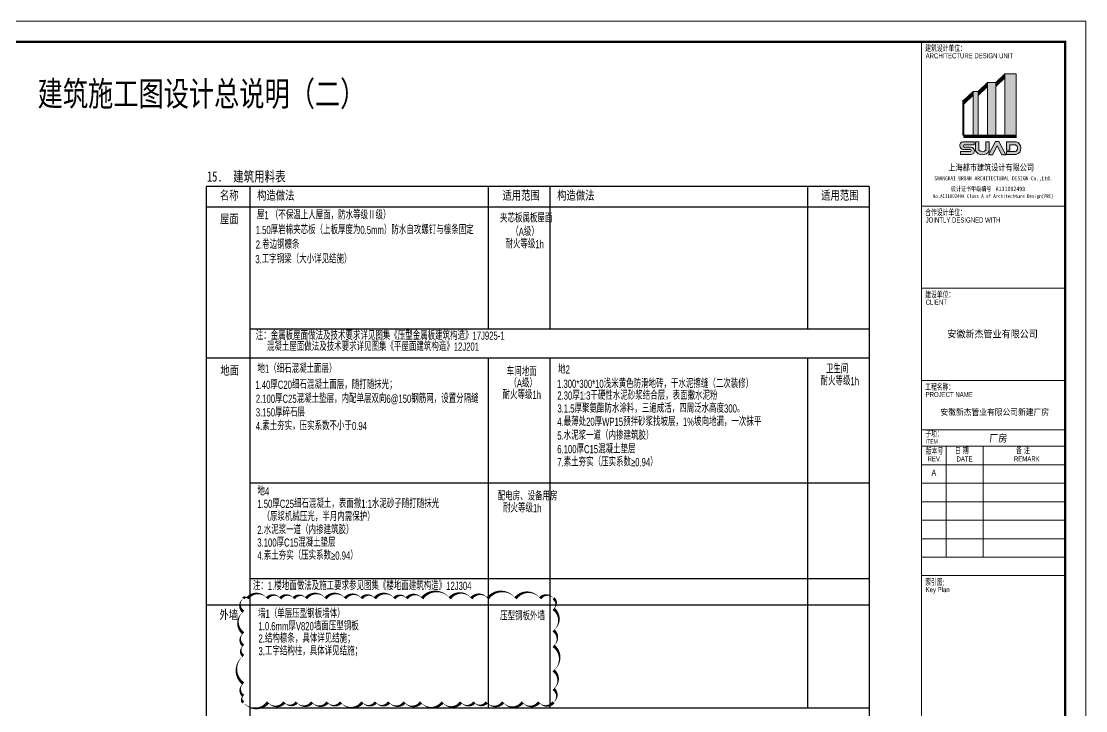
# Model space of a CAD drawing. Extents: x 24672 to 192872, y -90565 to -31165.
# Drawn here: x 141044 to 192872, y -64743 to -31165 of the extents above; entities that cross this region are included whole.
import ezdxf
from ezdxf.enums import TextEntityAlignment as Align

# ---------------------------------------------------------------- set-up
doc = ezdxf.new("R2010")
doc.units = 0
doc.header["$LTSCALE"] = 1000
doc.header["$MEASUREMENT"] = 0
doc.layers.get('0').update_dxf_attribs({"color": 4, "linetype": 'CONTINUOUS'})
doc.layers.add('A-Hz2(文字标注)', color=2, linetype='CONTINUOUS')
doc.layers.add('DIM_MODI', color=6, linetype='CONTINUOUS', plot=False)
doc.layers.add('TK', color=252, linetype='CONTINUOUS', lineweight=13)
doc.styles.add('SUNYAT1', font='3yromans.shx', dxfattribs={"width": 0.75, "bigfont": '3yhztxt.shx'})
doc.styles.add('SUNYAT4', font='', dxfattribs={"width": 0.75})
doc.styles.add('T&D', font='haiwenrs.shx', dxfattribs={"width": 0.7, "bigfont": 'hztxt.shx'})
doc.styles.add('TITLE', font='simhei.ttf', dxfattribs={"width": 0.8})
doc.styles.get('SUNYAT4').set_extended_font_data('SimSun')

# ---------------------------------------------------------------- blocks, each defined once
blk = doc.blocks.new('TK-A1')
at = {"layer": 'TK'}
h = blk.add_hatch(color=256, dxfattribs=at)
edge = h.paths.add_edge_path()
edge.add_arc((806.1467556579371, 532.1924743879105), 3.32045557777653, 288.7014113640251, 432.3606518510305)
edge.add_line((807.1529348088038, 535.3568114054141), (802.4371482909639, 535.3568114054141))
edge.add_line((802.4371482909639, 535.3568114054141), (802.4371482909639, 531.1699634066534))
edge.add_line((802.4371482909639, 531.1699634066534), (804.0740262420551, 531.1699634066534))
edge.add_line((804.0740262420551, 531.1699634066534), (804.0740262420551, 533.7794412946988))
edge.add_line((804.0740262420551, 533.7794412946988), (806.743725869286, 533.7794412946988))
edge.add_arc((806.1445711367293, 532.1864479558969), 1.701944232639127, -72.16722840810769, 69.38777632303339, ccw=False)
edge.add_line((806.6657742772095, 530.5662746758534), (802.4566203666042, 530.5662746758534))
edge.add_line((802.4566203666042, 530.5662746758534), (802.4566203666042, 529.047330962546))
edge.add_line((802.4566203666042, 529.047330962546), (807.2114143252448, 529.047330962546))
edge = h.paths.add_edge_path()
edge.add_arc((790.6737361820816, 532.8623456887204), 3.924004440335319, 210.1327751881304, 329.8672248118695)
edge.add_line((794.0674679175887, 530.8924736737956), (794.0674679175887, 535.3508309002926))
edge.add_line((794.0674679175887, 535.3508309002926), (792.3894306820195, 535.3508309002926))
edge.add_line((792.3894306820195, 535.3508309002926), (792.3894306820195, 531.3717602917047))
edge.add_arc((790.6737361820816, 532.5977993973253), 2.10873884244299, 215.5496840955361, 324.4503159044639, ccw=False)
edge.add_line((788.9580416821439, 531.3717602917047), (788.9580416821439, 535.3508309002926))
edge.add_line((788.9580416821439, 535.3508309002926), (787.2800044465746, 535.3508309002926))
edge.add_line((787.2800044465746, 535.3508309002926), (787.2800044465746, 530.8924736737956))
edge = h.paths.add_edge_path()
edge.add_arc((781.5289601831662, 533.4556367741731), 1.863793725080171, 99.47712958257931, 264.9305597506611)
edge.add_line((781.3642697269418, 531.5991335818039), (784.6918850105658, 531.5991335818039))
edge.add_arc((784.6917892018438, 531.0591148868479), 0.5400187034551565, -89.98983473079062, 89.9898347307905, ccw=False)
edge.add_line((784.6918850105658, 530.5190961918918), (779.97065559401, 530.5190961918918))
edge.add_line((779.97065559401, 530.5190961918918), (779.97065559401, 529.0695795825527))
edge.add_line((779.97065559401, 529.0695795825527), (785.1184985680721, 529.0695795825527))
edge.add_arc((784.9538081118261, 530.9260827749201), 1.863793725080171, 275.0694402493389, 440.5228704174207)
edge.add_line((785.2606890229025, 532.7644383324946), (781.8337935789384, 532.7644383324946))
edge.add_arc((781.8338893876609, 533.3044570274507), 0.5400187034551565, 90.0101652692095, 269.9898347307905, ccw=False)
edge.add_line((781.8337935789377, 533.8444757224067), (786.6258650648297, 533.8444757224067))
edge.add_line((786.6258650648297, 533.8444757224067), (786.6258650648297, 535.2939923317447))
edge.add_line((786.6258650648297, 535.2939923317447), (781.2220792720728, 535.2939923317447))
h.paths.add_polyline_path([(797.020788980241, 535.4197730984406), (798.7277073334187, 535.4197730984406), (802.0805540390342, 528.9977945051816), (800.1195704562572, 528.9977945051816), (797.8742481568298, 533.3862111980196), (795.6289258574025, 528.9977945051816), (793.6679422746256, 528.9977945051816)])
for p, q in [((841, 594.0000000000001), (0, 594.0000000000001)), ((841, 0), (841, 594.0000000000001)), ((831, 584.0000000000001), (25, 584.0000000000001)), ((761, 584.0000000000001), (761, 10)), ((831, 10), (831, 584.0000000000001)), ((761, 504.0000000000002), (831, 504.0000000000002)), ((761, 464.0000000000002), (831, 464.0000000000002)), ((761, 419.0000000000002), (831, 419.0000000000002)), ((761, 395.0000000000002), (831, 395.0000000000002)), ((761, 387.0000000000002), (831, 387.0000000000002)), ((761, 387.0000000000002), (831, 387.0000000000002)), ((761, 387.0000000000002), (831, 387.0000000000002)), ((761, 387.0000000000002), (831, 387.0000000000002)), ((761, 387.0000000000002), (831, 387.0000000000002)), ((773, 387.0000000000002), (773, 333.0000000000002)), ((791, 387.0000000000002), (791, 333.0000000000002)), ((761, 378.0000000000002), (831, 378.0000000000002)), ((761, 369.0000000000002), (831, 369.0000000000002)), ((761, 360.0000000000002), (831, 360.0000000000002)), ((761, 351.0000000000002), (831, 351.0000000000002)), ((761, 342.0000000000002), (831, 342.0000000000002)), ((761, 333.0000000000002), (831, 333.0000000000002)), ((761, 324.0000000000002), (831, 324.0000000000002))]:
    blk.add_line(p, q, dxfattribs=at)
at = {"layer": 'TK', "color": 7}
for p, q in [((797.1574085156806, 564.151453156167), (801.6545136755891, 568.4374407926651)), ((797.1574085156806, 563.8751697189252), (801.6545136755891, 568.1611573554234)), ((797.1574085156806, 563.5988862816811), (801.6545136755891, 567.8848739181792)), ((797.1574085156806, 563.3226028444393), (801.6615030876548, 567.6152517736199)), ((797.1574085156806, 563.0463194071951), (801.6545136755891, 567.3323070436933)), ((797.1574085156806, 562.7700359699534), (801.6545136755891, 567.0560236064515)), ((797.1574085156806, 562.4937525327092), (801.6615030876548, 566.7864014618898)), ((797.1574085156806, 562.217469095465), (801.6615030876548, 566.510118024648)), ((807.1584458648227, 568.4374407926651), (801.6545136755891, 568.4374407926651)), ((801.6545136755891, 568.4374407926651), (801.6545136755891, 538.5764909301287)), ((807.1584458648227, 538.5474954772283), (807.1584458648227, 568.4387035636657)), ((781.6567021582835, 555.5739902939771), (786.1607967302762, 559.8666392231577)), ((788.6631486594678, 559.8666392231601), (786.1607967302762, 559.8666392231577)), ((786.1607967302762, 559.8666392231601), (786.1607967302762, 538.5764909301287)), ((788.6631486594678, 559.8666392231601), (793.1590223020315, 564.151453156167)), ((788.6631486594678, 559.5903557859182), (793.1590223020315, 563.8751697189252)), ((788.6631486594678, 559.3140723486764), (793.1590223020315, 563.5988862816811)), ((788.6631486594678, 559.0377889114324), (793.1590223020315, 563.3226028444393)), ((788.6631486594678, 558.7615054741882), (793.1590223020315, 563.0463194071951)), ((788.6631486594678, 558.485222036944), (793.1590223020315, 562.7700359699534)), ((788.6631486594678, 558.2089385997023), (793.1672432314232, 562.5015875288851)), ((788.6631486594678, 557.9326551624605), (793.1672432314232, 562.2253040916411)), ((788.6631486594678, 538.5764909301287), (788.6631486594678, 559.8666392231601)), ((793.1590223020315, 564.151453156167), (793.1590223020315, 538.5764909301287)), ((793.1590223020315, 564.151453156167), (797.1574085156806, 564.151453156167)), ((797.1574085156806, 538.5474954772283), (797.1574085156806, 564.1514531561646)), ((781.6567021582835, 555.5739902939771), (781.1567021582835, 555.5739902939771)), ((781.1567021582835, 555.5739902939771), (781.1567021582835, 538.5764909301287)), ((781.6567021582835, 555.297706856733), (786.1607967302762, 559.5903557859159)), ((781.6567021582835, 555.0214234194889), (786.1607967302762, 559.3140723486741)), ((781.6567021582835, 554.7451399822471), (786.1607967302762, 559.03778891143)), ((781.6567021582835, 554.4688565450052), (786.1607967302762, 558.7615054741858)), ((781.6567021582835, 554.1925731077635), (786.1607967302762, 558.485222036944)), ((781.6567021582835, 555.5739902939771), (781.6567021582835, 538.5764909301287)), ((781.6644477886707, 553.9236716806919), (786.1685423606448, 558.2163206098725)), ((781.6644477886707, 553.6473882434501), (786.1685423606448, 557.9400371726307)), ((781.1567021582835, 538.5764909301287), (781.7525194632076, 538.5764909301287)), ((781.6567021582835, 538.5764909301287), (781.6567021582835, 537.3764909301286)), ((781.6567021582835, 538.3764909301286), (807.1584458648227, 538.3764909301286)), ((781.6567021582835, 538.3764909301286), (807.1584458648227, 538.3764909301286)), ((781.6567021582835, 538.1764909301287), (807.1584458648227, 538.1764909301287)), ((781.6567021582835, 537.9764909301286), (807.1584458648227, 537.9764909301286)), ((781.6567021582835, 537.7764909301286), (807.1584458648227, 537.7764909301286)), ((781.6567021582835, 537.3764909301286), (807.1584458648227, 537.3764909301286)), ((781.7525194632076, 538.5764909301287), (807.1584458648227, 538.5764909301287)), ((786.0807967302762, 538.5764909301287), (788.6931486594677, 538.5764909301287)), ((793.1790223020502, 538.5764909301287), (797.1774085156806, 538.5764909301287)), ((801.6245136755891, 538.5764909301287), (807.1584458648227, 538.5764909301287)), ((807.1584458648227, 537.1764909301287), (807.1584458648227, 538.4764909301286))]:
    blk.add_line(p, q, dxfattribs=at)
at = {"layer": 'TK', "const_width": 1}
blk.add_lwpolyline([(25, 584.0000000000001), (831, 584.0000000000001), (831, 10), (25, 10)], close=True, dxfattribs=at)
at = {"layer": 'TK', "const_width": 0.5}
for points in [[(761, 10), (761, 584.0000000000001)], [(761, 504.0000000000002), (831, 504.0000000000002)]]:
    blk.add_lwpolyline(points, dxfattribs=at)
at = {"layer": 'TK', "color": 7}
for points in [[(781.2220792720728, 535.2939923317447), (786.6258650648297, 535.2939923317447), (786.6258650648297, 533.8444757224067), (781.8337935789377, 533.8444757224067)], [(787.2800044465746, 535.3508309002926), (788.9580416821439, 535.3508309002926), (788.9580416821439, 531.3717602917047)], [(787.2800044465746, 535.3508309002926), (787.2800044465746, 530.8924736737956)], [(794.0674679175887, 535.3508309002926), (792.3894306820195, 535.3508309002926), (792.3894306820195, 531.3717602917047)], [(797.020788980241, 535.4197730984406), (793.6679422746256, 528.9977945051816), (795.6289258574025, 528.9977945051816), (797.8742481568298, 533.3862111980196)], [(794.0674679175887, 535.3508309002926), (794.0674679175887, 530.8924736737956)], [(797.020788980241, 535.4197730984406), (798.7277073334187, 535.4197730984406), (802.0805540390342, 528.9977945051816), (800.1195704562572, 528.9977945051816), (797.8742481568298, 533.3862111980196)], [(802.4371482909639, 531.1699634066534), (802.4371482909639, 535.3568114054141), (807.1529348088038, 535.3568114054141)], [(784.6918850105658, 530.5190961918918), (779.97065559401, 530.5190961918918), (779.97065559401, 529.0695795825527), (785.1184985680721, 529.0695795825527)], [(784.6918850105658, 531.5991335818039), (781.3642697269418, 531.5991335818039)], [(781.8337935789384, 532.7644383324946), (785.2606890229025, 532.7644383324946)], [(802.4371482909639, 531.1699634066534), (804.0740262420551, 531.1699634066534), (804.0740262420551, 533.7794412946988), (806.743725869286, 533.7794412946988)], [(802.4566203666042, 530.5662746758534), (806.6657742772095, 530.5662746758534)], [(802.4566203666042, 530.5662746758534), (802.4566203666042, 529.047330962546), (807.2114143252448, 529.047330962546)]]:
    blk.add_lwpolyline(points, dxfattribs=at)
for centre, radius, start, end in [((781.5289601831662, 533.4556367741731), 1.863793725080171, 99.47712958257927, 264.9305597506611), ((781.8338893876609, 533.3044570274507), 0.5400187034551565, 90.01016526920947, 269.9898347307905), ((806.1467556579371, 532.1924743879105), 3.32045557777653, 288.7014113640251, 72.36065185103055), ((784.6917892018438, 531.0591148868479), 0.5400187034551565, 270.0101652692095, 89.98983473079049), ((784.9538081118261, 530.9260827749201), 1.863793725080171, 275.0694402493389, 80.52287041742068), ((790.6737361820816, 532.8623456887204), 3.924004440335319, 210.1327751881304, 329.8672248118695), ((790.6737361820816, 532.5977993973253), 2.10873884244299, 215.5496840955361, 324.4503159044639), ((806.1445711367293, 532.1864479558969), 1.701944232639127, 287.8327715918923, 69.38777632303336)]:
    blk.add_arc(centre, radius, start, end, dxfattribs=at)
for points in [[(797.1574085156806, 564.151453156167), (797.1589576417766, 563.8766461209611), (801.6615030876548, 568.4441020853499), (801.6615030876548, 568.1678186481057)], [(797.1574085156806, 563.5988862816833), (797.1589576417766, 563.3240792464775), (801.6615030876548, 567.8915352108663), (801.6615030876548, 567.6152517736222)], [(797.1574085156806, 563.0463194071951), (797.1589576417766, 562.7715123719893), (801.6615030876548, 567.3389683363804), (801.6615030876548, 567.0626848991362)], [(797.1636050199718, 562.4996581408506), (797.1651541460678, 562.2248511056423), (801.6676995919645, 566.7923070700311), (801.6676995919645, 566.5160236327893)], [(801.6545136755891, 538.5764909301287), (807.1584458648227, 538.5764909301287), (801.6545136755891, 568.4374407926651), (807.1584458648227, 568.4374407926651)], [(781.6567021582835, 555.5739902939771), (781.6582512843609, 555.2991832587712), (786.1607967302762, 559.8666392231577), (786.1607967302762, 559.5903557859159)], [(786.1607967302762, 538.5764909301287), (788.6631486594678, 538.5764909301287), (786.1607967302762, 559.8666392231577), (788.6631486594678, 559.8666392231601)], [(788.6631486594678, 559.8666392231601), (788.6646977855265, 559.5918321879518), (793.1672432314232, 564.1592881523429), (793.1672432314232, 563.8830047150988)], [(788.6631486594678, 559.3140723486764), (788.6646977855265, 559.0392653134705), (793.1672432314232, 563.6067212778594), (793.1672432314232, 563.3304378406175)], [(788.6631486594678, 558.7615054741882), (788.6646977855265, 558.4866984389846), (793.1672432314232, 563.0541544033711), (793.1672432314232, 562.7778709661293)], [(788.6693451637589, 558.2148442078412), (788.6708942898176, 557.9400371726354), (793.1734397357516, 562.5074931370242), (793.1734397357516, 562.2312096997823)], [(793.1590223020315, 538.5764909301287), (797.1574085156806, 538.5764909301287), (793.1590223020315, 564.151453156167), (797.1574085156806, 564.1514531561646)], [(781.1567021582835, 538.5764909301287), (781.7525194632076, 538.5764909301287), (781.1567021582835, 555.5739902939771), (781.6567021582835, 555.5739902939771)], [(781.659800410457, 555.0243762235607), (781.6613495365158, 554.7495691883548), (786.1638949824124, 559.3170251527436), (786.1638949824124, 559.0407417155018)], [(781.6628986626118, 554.4747621531443), (781.6644477886707, 554.1999551179384), (786.166993234586, 558.7674110823272), (786.166993234586, 558.4911276450854)], [(781.6706442929805, 553.9295772888332), (781.6721934190579, 553.6547702536251), (786.174738864936, 558.2222262180162), (786.1747388649732, 557.945942780772)], [(781.6567021582835, 538.3764909301286), (781.6567021582835, 538.5764909301287), (807.1584458648227, 538.3764909301286), (807.1584458648227, 538.5764909301287)], [(781.6567021582835, 537.9764909301286), (781.6567021582835, 538.1764909301287), (807.1584458648227, 537.9764909301286), (807.1584458648227, 538.1764909301287)], [(781.6567021582835, 537.5764909301287), (781.6567021582835, 537.7764909301286), (807.1584458648227, 537.5764909301287), (807.1584458648227, 537.7764909301286)], [(781.6567021582835, 537.1764909301287), (781.6567021582835, 537.3764909301286), (807.1584458648227, 537.1764909301287), (807.1584458648227, 537.3764909301286)]]:
    blk.add_solid(points, dxfattribs=at)
at = {"layer": 'TK', "style": 'T&D', "width": 0.7}
for s, height, p in [('建筑设计单位：', 3, (762.8208645950118, 579.1841292128394)), ('ARCHITECTURE DESIGN UNIT', 2.5, (763.0685751570994, 575.9591104215833)), ('合作设计单位：', 3, (762.8208645950118, 499.1841292128399)), ('JOINTLY DESIGNED WITH', 2.5, (763.0685751570994, 495.9591104215839)), ('建设单位：', 3, (762.8208645950118, 459.1841292128397)), ('CLIENT', 2.5, (763.0685751570994, 455.9591104215836)), ('工程名称：', 3, (762.8208645950118, 414.1841292128397)), ('PROJECT NAME', 2.5, (763.0685751570994, 410.9591104215836)), ('子项：', 3, (762.8947536309832, 391.3821548605735)), ('ITEM', 2.1, (763.1436062034406, 388.2344526685008)), ('版本号', 3, (763.1457423829637, 382.9541269419786)), ('日 期', 3, (777.3310575256031, 383.1796633879772)), ('备 注', 3, (807.1391796612157, 383.3128813016998)), ('REV.', 2.5, (764.007335555721, 379.6639057611187)), ('DATE', 2.5, (778.0891397898645, 379.5709145095736)), ('REMARK', 2.5, (806.0802940907306, 379.607719078099)), ('索引图:', 3, (762.8208645950118, 319.184129212839)), ('Key Plan', 2.5, (763.0685751570994, 315.959110421583))]:
    blk.add_text(s, height=height, dxfattribs=at).set_placement(p)
at = {"layer": 'TK', "color": 7, "style": 'TITLE', "width": 0.8}
for s, height, p in [('上海都市建筑设计有限公司 ', 3.1, (796, 521.2486593937118)), ('SHANGHAI URBAN ARCHITECTURAL DESIGN Co.,Ltd.', 2, (796, 516.5272913471372)), ('No.A131002499 Class A of Architechture Design(PRC)', 1.8, (796, 507.9664609626863))]:
    blk.add_text(s, height=height, dxfattribs=at).set_placement(p, align=Align.CENTER)
for s, p in [('设计证书甲级编号', (775.3590266390518, 511.2898696273235)), ('A131002499', (797.1653431489341, 511.2865255301022))]:
    blk.add_text(s, height=2.2, dxfattribs=at).set_placement(p)
blk = doc.blocks.new('a111111')
at = {"layer": 'TK'}
blk.add_blockref('TK-A1', (1.818989403545856e-12, -594), dxfattribs=at)
at = {"layer": 'TK', "color": 2, "style": 'TITLE', "width": 0.9}
for s, height, p in [('安徽新杰管业有限公司', 3.500001749999999, (795.6484796667864, -154.0517924842584)), ('安徽新杰管业有限公司新建厂房', 3, (796.7082790506511, -191.8382644580354)), ('厂房', 3.500001749999999, (798.4305832425489, -204.8295740717966))]:
    blk.add_text(s, height=height, dxfattribs=at).set_placement(p, align=Align.CENTER)
at = {"layer": 'TK', "color": 3, "style": 'T&D', "width": 0.7}
blk.add_text('A', height=3, dxfattribs=at).set_placement((767.0590192428413, -221.4121675669539), align=Align.CENTER)

msp = doc.modelspace()

# ---------------------------------------------------------------- linework, layer by layer
at = {"color": 3}
for p, q in [((150047.4516548673, -39205.56322575366), (150047.4516548673, -82748.29355664056)), ((182328.5168934353, -39205.56322575366), (150047.4516548673, -39205.56322575366)), ((152173.9821492555, -39205.56322575366), (152173.9821492564, -73920.66583701503)), ((163783.774733115, -39205.56322575366), (163783.7747331152, -46147.02153201046)), ((166783.774733115, -39205.56322575366), (166783.774733115, -46147.02153201046)), ((179328.5168934367, -39205.56322575366), (179328.5168934367, -46147.02153201058)), ((182328.5168934353, -39205.56322575366), (182328.5168934353, -82748.29355664068)), ((150047.4516548673, -40205.56322575366), (182328.5168934353, -40205.56322575366)), ((152173.9821492555, -46147.02153201046), (182328.5168934353, -46147.02153201058)), ((150047.4516548673, -47555.58662963798), (182328.5168934353, -47555.58662963821)), ((152173.9821492555, -47555.58662963798), (182328.5168934355, -47555.58662963821)), ((163783.7747331152, -47555.58662963806), (163783.774733115, -64606.03623053937)), ((166783.774733115, -47555.58662963808), (166783.774733115, -64606.03623053937)), ((179328.5168934365, -47555.58662963818), (179328.5168934362, -64606.03623053937)), ((152173.982149256, -53646.92383305181), (182328.5168934355, -53646.92383305181)), ((152173.982149256, -58295.69920651463), (182328.5168934353, -58295.69920651463)), ((150047.4516548673, -59588.13522427197), (182328.5168934353, -59588.13522427197)), ((152173.982149256, -64606.03623053937), (182328.5168934355, -64606.03623053902))]:
    msp.add_line(p, q, dxfattribs=at)
at = {"layer": 'DIM_MODI'}
msp.add_lwpolyline([(151856.3917608173, -59272.22393344069, 0, 150, 0.5), (151856.3917608173, -59922.22393344069, 0, 150, 0.5), (151856.3917608173, -60972.22393344069, 0, 150, 0.5), (151856.3917608173, -61572.22393344069, 0, 150, 0.5), (151856.3917608173, -62072.22393344069, 0, 150, 0.5), (151856.3917608173, -63422.22393344069, 0, 150, 0.5), (151856.3917608173, -64022.22393344069, 0, 150, 0.5), (151856.3917608173, -64334.29622493044, 0, 150, 0.5), (153056.3917608173, -64334.29622493044, 0, 150, 0.5), (153856.3917608173, -64334.29622493044, 0, 150, 0.5), (154456.3917608173, -64334.29622493044, 0, 150, 0.5), (155206.3917608173, -64334.29622493044, 0, 150, 0.5), (155956.3917608173, -64334.29622493044, 0, 150, 0.5), (156606.3917608173, -64334.29622493044, 0, 150, 0.5), (157656.3917608173, -64334.29622493044, 0, 150, 0.5), (158306.3917608173, -64334.29622493044, 0, 150, 0.5), (158956.3917608173, -64334.29622493044, 0, 150, 0.5), (159706.3917608173, -64334.29622493044, 0, 150, 0.5), (160506.3917608173, -64334.29622493044, 0, 150, 0.5), (161556.3917608173, -64334.29622493044, 0, 150, 0.5), (162456.3917608173, -64334.29622493044, 0, 150, 0.5), (163106.3917608173, -64334.29622493044, 0, 150, 0.5), (163706.3917608173, -64334.29622493044, 0, 150, 0.5), (164506.3917608173, -64334.29622493044, 0, 150, 0.5), (165456.3917608173, -64334.29622493044, 0, 150, 0.5), (166256.3917608173, -64334.29622493044, 0, 150, 0.5), (166957.8263500058, -64334.29622493044, 0, 150, 0.5), (166957.8263500058, -63684.29622493044, 0, 150, 0.5), (166957.8263500058, -62784.29622493044, 0, 150, 0.5), (166957.8263500058, -61584.29622493044, 0, 150, 0.5), (166957.8263500058, -60834.29622493044, 0, 150, 0.5), (166957.8263500058, -59784.29622493044, 0, 150, 0.5), (166957.8263500058, -59272.22393344069, 0, 150, 0.5), (166307.8263500058, -59272.22393344069, 0, 150, 0.5), (165107.8263500058, -59272.22393344069, 0, 150, 0.5), (163757.8263500058, -59272.22393344069, 0, 150, 0.5), (162957.8263500058, -59272.22393344069, 0, 150, 0.5), (161907.8263500058, -59272.22393344069, 0, 150, 0.5), (160557.8263500058, -59272.22393344069, 0, 150, 0.5), (159807.8263500058, -59272.22393344069, 0, 150, 0.5), (159207.8263500058, -59272.22393344069, 0, 150, 0.5), (158257.8263500058, -59272.22393344069, 0, 150, 0.5), (157607.8263500058, -59272.22393344069, 0, 150, 0.5), (156807.8263500058, -59272.22393344069, 0, 150, 0.5), (155857.8263500058, -59272.22393344069, 0, 150, 0.5), (154907.8263500058, -59272.22393344069, 0, 150, 0.5), (154307.8263500058, -59272.22393344069, 0, 150, 0.5), (153657.8263500058, -59272.22393344069, 0, 150, 0.5), (153007.8263500058, -59272.22393344069, 0, 150, 0.5), (152057.8263500058, -59272.22393344069, 0, 150, 0.5)], format="xyseb", close=True, dxfattribs=at)

# ---------------------------------------------------------------- block references
at = {"xscale": 100, "yscale": 100, "zscale": 100}
msp.add_blockref('a111111', (108771.8062635679, -31164.53613892407), dxfattribs=at)

# ---------------------------------------------------------------- texts
at = {"layer": 'A-Hz2(文字标注)', "linetype": 'ByBlock'}
for s, height, style, width, p in [('建筑施工图设计总说明（二）', 1200, 'SUNYAT4', 0.75, (141839.9858514033, -35291.07617100957)), ('15.  建筑用料表', 500, 'SUNYAT4', 0.75, (150082.577726054, -38972.1763430803)), ('名称', 500, 'SUNYAT1', 0.7, (150713.8679699118, -39905.56322575366)), ('构造做法', 500, 'SUNYAT1', 0.7, (152526.9821492555, -39905.56322575366)), ('适用范围', 500, 'SUNYAT1', 0.7, (164474.5367598063, -39905.56322575366)), ('构造做法', 500, 'SUNYAT1', 0.7, (167136.774733115, -39905.56322575366)), ('适用范围', 500, 'SUNYAT1', 0.7, (179989.6797014172, -39905.56322575366)), ('屋1 （不保温上人屋面，防水等级Ⅱ级）', 400, 'SUNYAT1', 0.7, (152518.6292431478, -40808.45965103252)), ('屋面', 500, 'SUNYAT1', 0.7, (150718.9039618741, -41050.27663493535)), ('夹芯板属板屋面', 400, 'SUNYAT1', 0.7, (164355.1267029174, -40955.56322575436)), ('1.50厚岩棉夹芯板（上板厚度为0.5mm）防水自攻螺钉与檩条固定', 400, 'SUNYAT1', 0.7, (152459.8701506108, -41528.30820347367)), ('（A级）', 400, 'SUNYAT1', 0.7, (164900.754852084, -41616.47692789539)), ('2.卷边钢檩条', 400, 'SUNYAT1', 0.7, (152459.8701506108, -42239.17298551346)), ('耐火等级1h', 400, 'SUNYAT1', 0.7, (164617.1647174363, -42220.02053316875)), ('3.工字钢梁（大小详见结施）', 400, 'SUNYAT1', 0.7, (152440.1744036404, -42948.19032702473)), ('注：金属板屋面做法及技术要求详见图集《压型金属板建筑构造》17J925-1', 400, 'SUNYAT1', 0.7, (152459.8701506108, -46677.130994518)), ('混凝土屋面做法及技术要求详见图集《平屋面建筑构造》12J201', 400, 'SUNYAT1', 0.7, (153002.6135509845, -47210.77495196642)), ('地面', 500, 'SUNYAT1', 0.7, (150737.5966819707, -48430.77036301628)), ('地1（细石混凝土面层）', 400, 'SUNYAT1', 0.7, (152543.1292431478, -48285.71801012544)), ('车间地面', 400, 'SUNYAT1', 0.7, (164680.026511624, -48438.08662963844)), ('地2', 400, 'SUNYAT1', 0.7, (167183.774733115, -48325.26861442997)), ('卫生间', 400, 'SUNYAT1', 0.7, (180216.3311845502, -48305.58662963844)), ('1.40厚C20细石混凝土面层，随打随抹光；', 400, 'SUNYAT1', 0.7, (152443.7898080412, -49066.11225628794)), ('（A级）', 400, 'SUNYAT1', 0.7, (164810.9249037397, -48997.97515290928)), ('1.300*300*10浅米黄色防滑地砖，干水泥擦缝（二次装修）', 400, 'SUNYAT1', 0.7, (167131.9460179037, -49020.14052479748)), ('耐火等级1h', 400, 'SUNYAT1', 0.7, (179962.4080401324, -48887.80221351678)), ('耐火等级1h', 400, 'SUNYAT1', 0.7, (164477.1341958936, -49559.82597578712)), ('2.30厚1:3干硬性水泥砂浆结合层，表面撒水泥粉', 400, 'SUNYAT1', 0.7, (167142.7824530782, -49593.47160737158)), ('2.100厚C25混凝土垫层，内配单层双向6@150钢筋网，设置分隔缝', 400, 'SUNYAT1', 0.7, (152463.8838606966, -49747.8359750075)), ('3.150厚碎石层', 400, 'SUNYAT1', 0.7, (152463.8838606966, -50411.88492522539)), ('3.1.5厚聚氨酯防水涂料，三遍成活，四周泛水高度300。', 400, 'SUNYAT1', 0.7, (167149.8119252433, -50220.86085374501)), ('4.素土夯实，压实系数不小于0.94', 400, 'SUNYAT1', 0.7, (152463.8838606966, -51076.00587411818)), ('4.最薄处20厚WP15预拌砂浆找坡层，1%%%坡向地漏，一次抹平', 400, 'SUNYAT1', 0.7, (167143.4706547618, -50868.73557753476)), ('5.水泥浆一道（内掺建筑胶）', 400, 'SUNYAT1', 0.7, (167142.242453131, -51541.24722761788)), ('6.100厚C15混凝土垫层', 400, 'SUNYAT1', 0.7, (167142.242453131, -52203.25091072881)), ('7.素土夯实（压实系数≥0.94）', 400, 'SUNYAT1', 0.7, (167142.242453131, -52836.07895130256)), ('地4', 400, 'SUNYAT1', 0.7, (152543.1292431478, -54255.79473851838)), ('配电房、设备用房', 400, 'SUNYAT1', 0.7, (164237.3448058544, -54496.65620681005)), ('1.50厚C25细石混凝土，表面撒1:1水泥砂子随打随抹光', 400, 'SUNYAT1', 0.7, (152540.3159871705, -54863.32574599561)), ('耐火等级1h', 400, 'SUNYAT1', 0.7, (164499.5015677314, -55078.87179068838)), ('（原浆机械压光，半月内需保护）', 400, 'SUNYAT1', 0.7, (152789.160064386, -55499.07023038644)), ('2.水泥浆一道（内掺建筑胶）', 400, 'SUNYAT1', 0.7, (152537.9616724854, -56139.14567281025)), ('3.100厚C15混凝土垫层', 400, 'SUNYAT1', 0.7, (152537.9616724854, -56753.19661492154)), ('4.素土夯实（压实系数≥0.94）', 400, 'SUNYAT1', 0.7, (152537.9616724854, -57386.02465549529)), ('注：1.楼地面做法及施工要求参见图集《楼地面建筑构造》12J304', 400, 'SUNYAT1', 0.7, (152321.9663122664, -58863.34552279353)), ('外墙', 500, 'SUNYAT1', 0.7, (150692.9413996209, -60332.85460212843)), ('墙1（单层压型钢板墙体）', 400, 'SUNYAT1', 0.7, (152573.982149256, -60220.14030464446)), ('压型钢板外墙', 400, 'SUNYAT1', 0.7, (164356.5489889653, -60338.13522427243)), ('1.0.6mm厚V820墙面压型钢板', 400, 'SUNYAT1', 0.7, (152593.0617974565, -60827.01405454752)), ('2.结构檩条，具体详见结施；', 400, 'SUNYAT1', 0.7, (152593.0617974565, -61425.65242880057)), ('3.工字结构柱，具体详见结施；', 400, 'SUNYAT1', 0.7, (152593.0617974565, -62041.40400307819))]:
    msp.add_text(s, height=height, dxfattribs=dict(at, style=style, width=width)).set_placement(p)

doc.saveas('drawing.dxf')
